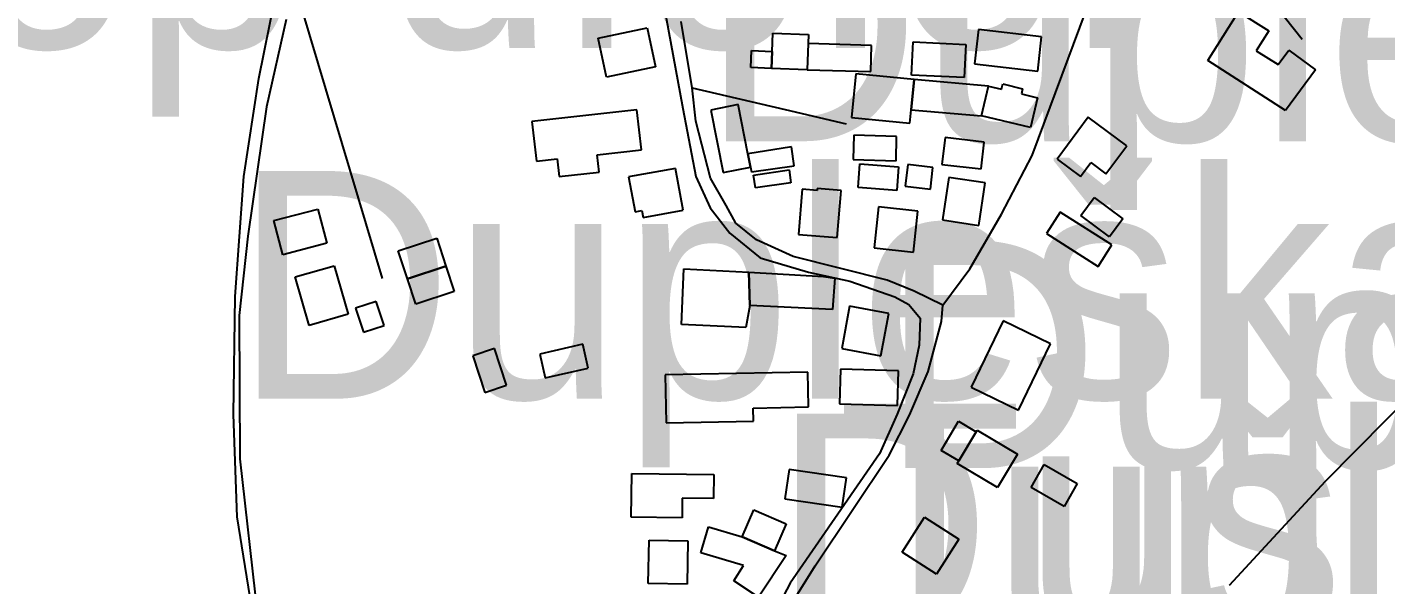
# Model space of a CAD drawing. Extents: x -8864 to 13231, y -7697 to 8949.
# Drawn here: x 1289.1 to 1659.8, y 4647.2 to 4799.2 of the extents above; entities that cross this region are included whole.
import ezdxf

# ---------------------------------------------------------------- set-up
doc = ezdxf.new("R2010")
doc.units = 0
for name, color, linetype in [('OSM_BUILDING_BARN', 9, 'CONTINUOUS'), ('OSM_BUILDING_FARM', 9, 'CONTINUOUS'), ('OSM_BUILDING_FARM_AUXILIARY', 9, 'CONTINUOUS'), ('OSM_BUILDING_GARAGE', 9, 'CONTINUOUS'), ('OSM_BUILDING_HOUSE', 9, 'CONTINUOUS'), ('OSM_BUILDING_YES', 9, 'CONTINUOUS'), ('OSM_HIGHWAY_FOOTWAY', 8, 'CONTINUOUS'), ('OSM_HIGHWAY_RESIDENTIAL', 8, 'CONTINUOUS'), ('OSM_HIGHWAY_SERVICE', 8, 'CONTINUOUS'), ('OSM_HIGHWAY_TERTIARY', 8, 'CONTINUOUS'), ('OSM_HIGHWAY_TRACK', 8, 'CONTINUOUS'), ('OSM_LABELS', 8, 'CONTINUOUS')]:
    doc.layers.add(name, color=color, linetype=linetype)

msp = doc.modelspace()

# ---------------------------------------------------------------- linework, layer by layer
at = {"layer": 'OSM_BUILDING_BARN'}
for p, q in [((1497.641818, 4766.537323), (1485.666319, 4764.669248)), ((1485.666319, 4764.669248), (1486.454987, 4761.010935)), ((1498.369231, 4761.411237), (1497.641818, 4766.537323)), ((1486.454987, 4761.010935), (1486.707667, 4759.743313)), ((1486.707667, 4759.743313), (1498.369231, 4761.411237)), ((1472.90981, 4655.92061), (1474.961877, 4662.970368)), ((1474.961877, 4662.970368), (1484.142583, 4660.290571)), ((1484.142583, 4660.290571), (1492.971068, 4656.476585)), ((1484.517774, 4652.41797), (1472.90981, 4655.92061)), ((1492.971068, 4656.476585), (1496.17168, 4655.220082)), ((1481.906748, 4648.325996), (1484.517774, 4652.41797)), ((1496.17168, 4655.220082), (1488.591282, 4643.86708)), ((1488.591282, 4643.86708), (1481.906748, 4648.325996))]:
    msp.add_line(p, q, dxfattribs=at)
at = {"layer": 'OSM_BUILDING_FARM'}
for p, q in [((1513.453459, 4723.115704), (1511.324822, 4711.618149)), ((1524.165558, 4721.147554), (1513.453459, 4723.115704)), ((1522.036921, 4709.638879), (1524.165558, 4721.147554)), ((1511.324822, 4711.618149), (1522.036921, 4709.638879))]:
    msp.add_line(p, q, dxfattribs=at)
at = {"layer": 'OSM_BUILDING_FARM_AUXILIARY'}
for p, q in [((1455.451921, 4776.667181), (1426.822515, 4773.498125)), ((1456.669379, 4765.714481), (1455.451921, 4776.667181)), ((1426.822515, 4773.498125), (1428.024659, 4762.634381)), ((1444.632624, 4764.380141), (1456.669379, 4765.714481)), ((1445.168612, 4759.654357), (1444.632624, 4764.380141)), ((1428.024659, 4762.634381), (1433.729101, 4763.268192)), ((1433.729101, 4763.268192), (1434.265089, 4758.442332)), ((1434.265089, 4758.442332), (1445.168612, 4759.654357))]:
    msp.add_line(p, q, dxfattribs=at)
at = {"layer": 'OSM_BUILDING_GARAGE'}
for p, q in [((1487.266626, 4758.875993), (1496.975662, 4760.25481)), ((1496.975662, 4760.25481), (1497.473365, 4756.785528)), ((1529.334012, 4761.733702), (1528.637228, 4755.829252)), ((1536.202313, 4760.921979), (1529.334012, 4761.733702)), ((1535.505529, 4755.017529), (1536.202313, 4760.921979)), ((1487.764329, 4755.406711), (1487.266626, 4758.875993)), ((1497.473365, 4756.785528), (1487.764329, 4755.406711)), ((1528.637228, 4755.829252), (1535.505529, 4755.017529)), ((1538.461119, 4683.819417), (1543.223753, 4691.758735)), ((1543.223753, 4691.758735), (1548.017015, 4688.889906)), ((1548.017015, 4688.889906), (1543.246724, 4680.950588)), ((1543.246724, 4680.950588), (1538.461119, 4683.819417))]:
    msp.add_line(p, q, dxfattribs=at)
at = {"layer": 'OSM_BUILDING_HOUSE'}
for p, q in [((1611.17935, 4790.110647), (1619.54076, 4803.387322)), ((1619.54076, 4803.387322), (1627.817943, 4798.17228)), ((1444.900618, 4796.18189), (1458.20843, 4799.028481)), ((1458.20843, 4799.028481), (1460.482549, 4788.398246)), ((1548.621916, 4798.516984), (1547.542283, 4789.165491)), ((1565.873066, 4796.515475), (1548.621916, 4798.516984)), ((1627.817943, 4798.17228), (1624.44122, 4792.723728)), ((1447.174738, 4785.551655), (1444.900618, 4796.18189)), ((1564.793434, 4787.175101), (1565.873066, 4796.515475)), ((1632.389153, 4776.46703), (1611.17935, 4790.110647)), ((1624.44122, 4792.723728), (1630.360057, 4788.998698)), ((1630.360057, 4788.998698), (1633.292676, 4792.934999)), ((1633.292676, 4792.934999), (1640.605081, 4787.508686)), ((1460.482549, 4788.398246), (1447.174738, 4785.551655)), ((1547.542283, 4789.165491), (1564.793434, 4787.175101)), ((1640.605081, 4787.508686), (1632.389153, 4776.46703)), ((1549.448869, 4775.043735), (1551.409053, 4783.105367)), ((1551.409053, 4783.105367), (1554.915944, 4782.249166)), ((1554.915944, 4782.249166), (1555.275822, 4783.716939)), ((1555.275822, 4783.716939), (1560.689299, 4782.404839)), ((1560.689299, 4782.404839), (1560.360049, 4781.026022)), ((1560.360049, 4781.026022), (1564.77812, 4779.958551)), ((1564.77812, 4779.958551), (1562.794965, 4771.796843)), ((1483.078264, 4778.057117), (1475.620377, 4776.589344)), ((1475.620377, 4776.589344), (1478.9971, 4759.543162)), ((1485.666319, 4764.669248), (1483.078264, 4778.057117)), ((1562.794965, 4771.796843), (1549.448869, 4775.043735)), ((1578.583634, 4774.632314), (1570.084399, 4763.223714)), ((1589.088995, 4766.82643), (1578.583634, 4774.632314)), ((1486.454987, 4761.010935), (1485.666319, 4764.669248)), ((1583.407525, 4759.198458), (1589.088995, 4766.82643)), ((1465.980253, 4760.699589), (1453.177801, 4758.342257)), ((1468.085919, 4749.27987), (1465.980253, 4760.699589)), ((1478.9971, 4759.543162), (1486.454987, 4761.010935)), ((1570.084399, 4763.223714), (1576.439683, 4758.48681)), ((1576.439683, 4758.48681), (1579.265105, 4762.278557)), ((1579.265105, 4762.278557), (1583.407525, 4759.198458)), ((1453.177801, 4758.342257), (1454.931247, 4748.823971)), ((1540.551471, 4758.219942), (1538.820996, 4746.622312)), ((1550.497873, 4756.74105), (1540.551471, 4758.219942)), ((1548.775055, 4745.143419), (1550.497873, 4756.74105)), ((1500.520839, 4754.99529), (1499.494805, 4742.697131)), ((1504.60966, 4754.650585), (1500.520839, 4754.99529)), ((1504.655602, 4755.20656), (1504.60966, 4754.650585)), ((1511.164025, 4754.661705), (1504.655602, 4755.20656)), ((1510.09205, 4741.807571), (1511.164025, 4754.661705)), ((1356.38606, 4746.511117), (1368.407501, 4749.602336)), ((1368.407501, 4749.602336), (1370.819446, 4740.261962)), ((1454.931247, 4748.823971), (1456.830175, 4749.168675)), ((1456.830175, 4749.168675), (1457.174739, 4747.267242)), ((1457.174739, 4747.267242), (1468.085919, 4749.27987)), ((1521.363107, 4750.191669), (1520.137992, 4739.005459)), ((1532.098178, 4749.024122), (1521.363107, 4750.191669)), ((1530.88072, 4737.837912), (1532.098178, 4749.024122)), ((1358.798005, 4737.170743), (1356.38606, 4746.511117)), ((1538.820996, 4746.622312), (1548.775055, 4745.143419)), ((1390.329402, 4738.215975), (1400.834763, 4741.663018)), ((1400.834763, 4741.663018), (1403.338592, 4734.057285)), ((1499.494805, 4742.697131), (1510.09205, 4741.807571)), ((1370.819446, 4740.261962), (1358.798005, 4737.170743)), ((1392.833231, 4730.610242), (1390.329402, 4738.215975)), ((1520.137992, 4739.005459), (1530.88072, 4737.837912)), ((1362.213013, 4731.132858), (1372.886828, 4734.16848)), ((1372.886828, 4734.16848), (1376.66937, 4720.914045)), ((1403.338592, 4734.057285), (1392.833231, 4730.610242)), ((1392.833231, 4730.610242), (1403.338592, 4734.057285)), ((1403.338592, 4734.057285), (1405.612712, 4727.163199)), ((1365.995556, 4717.867304), (1362.213013, 4731.132858)), ((1395.107351, 4723.705037), (1392.833231, 4730.610242)), ((1405.612712, 4727.163199), (1395.107351, 4723.705037)), ((1376.66937, 4720.914045), (1365.995556, 4717.867304)), ((1496.952691, 4678.593256), (1495.788832, 4670.59834)), ((1512.588221, 4676.335999), (1496.952691, 4678.593256)), ((1511.432019, 4668.341083), (1512.588221, 4676.335999)), ((1495.788832, 4670.59834), (1511.432019, 4668.341083))]:
    msp.add_line(p, q, dxfattribs=at)
at = {"layer": 'OSM_BUILDING_YES'}
for p, q in [((1492.35851, 4792.545816), (1492.557591, 4797.571827)), ((1492.557591, 4797.571827), (1502.266628, 4797.182645)), ((1502.266628, 4797.182645), (1502.144116, 4794.702998)), ((1502.144116, 4794.702998), (1501.929721, 4787.586523)), ((1502.144116, 4794.702998), (1501.929721, 4787.586523)), ((1519.448865, 4794.169262), (1502.144116, 4794.702998)), ((1519.226813, 4787.052787), (1519.448865, 4794.169262)), ((1530.390674, 4786.11875), (1530.827121, 4795.147778)), ((1530.827121, 4795.147778), (1545.206908, 4794.44725)), ((1545.206908, 4794.44725), (1544.770461, 4785.429341)), ((1486.562185, 4788.164736), (1486.745952, 4792.779326)), ((1486.745952, 4792.779326), (1492.35851, 4792.545816)), ((1492.174743, 4787.931227), (1492.35851, 4792.545816)), ((1492.35851, 4792.545816), (1492.174743, 4787.931227)), ((1492.174743, 4787.931227), (1486.562185, 4788.164736)), ((1501.929721, 4787.586523), (1492.174743, 4787.931227)), ((1501.929721, 4787.586523), (1519.226813, 4787.052787)), ((1515.153306, 4786.474573), (1513.974133, 4774.532238)), ((1531.1334, 4784.906725), (1515.153306, 4786.474573)), ((1544.770461, 4785.429341), (1530.390674, 4786.11875)), ((1531.1334, 4784.906725), (1530.314104, 4776.600464)), ((1530.314104, 4776.600464), (1531.1334, 4784.906725)), ((1551.409053, 4783.105367), (1531.1334, 4784.906725)), ((1549.448869, 4775.043735), (1551.409053, 4783.105367)), ((1513.974133, 4774.532238), (1529.954226, 4772.96439)), ((1529.954226, 4772.96439), (1530.314104, 4776.600464)), ((1530.314104, 4776.600464), (1549.448869, 4775.043735)), ((1514.617318, 4769.695259), (1514.441208, 4763.09028)), ((1526.317166, 4769.383913), (1514.617318, 4769.695259)), ((1526.141056, 4762.778934), (1526.317166, 4769.383913)), ((1539.525437, 4769.105926), (1538.675514, 4761.7893)), ((1550.191595, 4767.860543), (1539.525437, 4769.105926)), ((1549.341671, 4760.543916), (1550.191595, 4767.860543)), ((1514.441208, 4763.09028), (1526.141056, 4762.778934)), ((1515.781177, 4755.506786), (1516.27888, 4761.956092)), ((1516.27888, 4761.956092), (1526.853154, 4761.13325)), ((1526.853154, 4761.13325), (1526.355451, 4754.695063)), ((1538.675514, 4761.7893), (1549.341671, 4760.543916)), ((1526.355451, 4754.695063), (1515.781177, 4755.506786)), ((1576.531567, 4747.867695), (1580.183941, 4752.782511)), ((1580.183941, 4752.782511), (1588.047648, 4746.944777)), ((1570.949637, 4748.768374), (1567.220693, 4742.908401)), ((1585.038459, 4739.839421), (1570.949637, 4748.768374)), ((1584.395274, 4742.029961), (1576.531567, 4747.867695)), ((1588.047648, 4746.944777), (1584.395274, 4742.029961)), ((1567.220693, 4742.908401), (1576.983328, 4736.714844)), ((1581.324829, 4733.979448), (1585.038459, 4739.839421)), ((1576.983328, 4736.714844), (1581.324829, 4733.979448)), ((1467.588216, 4718.178649), (1468.292658, 4733.27892)), ((1468.292658, 4733.27892), (1485.949627, 4732.4116)), ((1485.949627, 4732.4116), (1486.294191, 4723.360333)), ((1485.949627, 4732.4116), (1506.317164, 4731.210695)), ((1486.294191, 4723.360333), (1485.949627, 4732.4116)), ((1506.317164, 4731.210695), (1509.479492, 4730.754796)), ((1509.479492, 4730.754796), (1508.790365, 4722.215025)), ((1384.341653, 4724.438924), (1378.660182, 4722.570849)), ((1386.508575, 4717.878423), (1384.341653, 4724.438924)), ((1486.294191, 4723.360333), (1485.199244, 4717.355807)), ((1508.790365, 4722.215025), (1486.294191, 4723.360333)), ((1378.660182, 4722.570849), (1380.819447, 4716.010348)), ((1555.383019, 4719.112687), (1546.638761, 4701.032392)), ((1568.277355, 4712.885771), (1555.383019, 4719.112687)), ((1380.819447, 4716.010348), (1386.508575, 4717.878423)), ((1485.199244, 4717.355807), (1467.588216, 4718.178649)), ((1416.592805, 4711.562551), (1410.658654, 4709.583282)), ((1419.908272, 4701.621725), (1416.592805, 4711.562551)), ((1440.696942, 4712.741217), (1428.98178, 4710.094778)), ((1442.159423, 4706.280792), (1440.696942, 4712.741217)), ((1559.533096, 4694.805476), (1568.277355, 4712.885771)), ((1410.658654, 4709.583282), (1413.974122, 4699.642455)), ((1428.98178, 4710.094778), (1430.444261, 4703.634353)), ((1430.444261, 4703.634353), (1442.159423, 4706.280792)), ((1502.113488, 4705.157724), (1463.139518, 4704.401598)), ((1463.139518, 4704.401598), (1463.392198, 4691.313955)), ((1502.297255, 4695.661677), (1502.113488, 4705.157724)), ((1510.995572, 4705.969446), (1510.712264, 4696.506758)), ((1526.807212, 4705.491308), (1510.995572, 4705.969446)), ((1526.523904, 4696.02862), (1526.807212, 4705.491308)), ((1413.974122, 4699.642455), (1419.908272, 4701.621725)), ((1546.638761, 4701.032392), (1559.533096, 4694.805476)), ((1487.174742, 4695.37257), (1502.297255, 4695.661677)), ((1487.243655, 4691.780974), (1487.174742, 4695.37257)), ((1510.712264, 4696.506758), (1526.523904, 4696.02862)), ((1463.392198, 4691.313955), (1487.243655, 4691.780974)), ((1548.017015, 4688.889906), (1548.292666, 4689.345805)), ((1548.292666, 4689.345805), (1559.249789, 4682.785304)), ((1543.246724, 4680.950588), (1548.017015, 4688.889906)), ((1559.249789, 4682.785304), (1553.798027, 4673.700679)), ((1542.840905, 4680.272299), (1543.246724, 4680.950588)), ((1553.798027, 4673.700679), (1542.840905, 4680.272299)), ((1562.986389, 4673.67844), (1566.554537, 4679.960953)), ((1566.554537, 4679.960953), (1575.58976, 4674.834867)), ((1453.889899, 4665.672405), (1454.06601, 4677.570262)), ((1454.06601, 4677.570262), (1476.432015, 4677.247797)), ((1476.432015, 4677.247797), (1476.332475, 4670.676177)), ((1575.58976, 4674.834867), (1572.013955, 4668.552354)), ((1467.833239, 4670.798491), (1467.75667, 4665.472254)), ((1476.332475, 4670.676177), (1467.833239, 4670.798491)), ((1572.013955, 4668.552354), (1562.986389, 4673.67844)), ((1484.142583, 4660.290571), (1487.320225, 4667.629436)), ((1487.320225, 4667.629436), (1496.14871, 4663.81545)), ((1467.75667, 4665.472254), (1453.889899, 4665.672405)), ((1496.14871, 4663.81545), (1492.971068, 4656.476585)), ((1527.794961, 4656.076283), (1533.874594, 4665.605688)), ((1533.874594, 4665.605688), (1543.246724, 4659.634521)), ((1492.971068, 4656.476585), (1484.142583, 4660.290571)), ((1543.246724, 4659.634521), (1537.159434, 4650.093996)), ((1458.552993, 4647.569871), (1458.775045, 4659.401011)), ((1458.775045, 4659.401011), (1469.341662, 4659.20086)), ((1469.341662, 4659.20086), (1469.11961, 4647.36972)), ((1537.159434, 4650.093996), (1527.794961, 4656.076283)), ((1469.11961, 4647.36972), (1458.552993, 4647.569871))]:
    msp.add_line(p, q, dxfattribs=at)
at = {"layer": 'OSM_HIGHWAY_FOOTWAY'}
for p, q in [((1359.747469, 4801.24126), (1354.402905, 4777.434426)), ((1463.315628, 4802.197536), (1467.963408, 4777.011885)), ((1354.402905, 4777.434426), (1349.272736, 4742.241232)), ((1467.963408, 4777.011885), (1471.539212, 4758.431213)), ((1471.539212, 4758.431213), (1475.45958, 4749.94704)), ((1475.45958, 4749.94704), (1480.842429, 4743.075193)), ((1349.272736, 4742.241232), (1346.906733, 4720.591579)), ((1480.842429, 4743.075193), (1489.066014, 4736.281183)), ((1489.066014, 4736.281183), (1502.266628, 4732.389361)), ((1502.266628, 4732.389361), (1513.560656, 4729.987551)), ((1513.560656, 4729.987551), (1525.788835, 4725.717665)), ((1525.788835, 4725.717665), (1529.624977, 4723.627201)), ((1529.624977, 4723.627201), (1532.687764, 4719.846573)), ((1346.906733, 4720.591579), (1347.113471, 4681.495443)), ((1532.687764, 4719.846573), (1532.450398, 4712.541067)), ((1532.450398, 4712.541067), (1530.827121, 4704.701824)), ((1530.827121, 4704.701824), (1526.447335, 4693.715766)), ((1526.447335, 4693.715766), (1521.600473, 4682.863141)), ((1521.600473, 4682.863141), (1497.289598, 4647.669946)), ((1347.113471, 4681.495443), (1351.945018, 4638.81883)), ((1497.289598, 4647.669946), (1481.19465, 4617.302612))]:
    msp.add_line(p, q, dxfattribs=at)
at = {"layer": 'OSM_HIGHWAY_RESIDENTIAL'}
for p, q in [((1563.292668, 4764.20223), (1589.624983, 4834.955561)), ((1470.536149, 4782.60499), (1467.565246, 4800.718643)), ((1471.531555, 4773.520364), (1470.536149, 4782.60499)), ((1475.551464, 4758.06427), (1471.531555, 4773.520364)), ((1554.961886, 4748.167921), (1563.292668, 4764.20223)), ((1479.808738, 4750.591971), (1475.551464, 4758.06427)), ((1482.419765, 4745.78835), (1479.808738, 4750.591971)), ((1488.03998, 4741.17376), (1482.419765, 4745.78835)), ((1546.271227, 4733.312279), (1554.961886, 4748.167921)), ((1498.078266, 4736.659246), (1488.03998, 4741.17376)), ((1523.698483, 4730.254418), (1498.078266, 4736.659246)), ((1531.118086, 4727.241036), (1523.698483, 4730.254418)), ((1538.920537, 4723.382572), (1546.271227, 4733.312279)), ((1538.920537, 4723.382572), (1531.118086, 4727.241036)), ((1538.522374, 4718.990372), (1538.920537, 4723.382572)), ((1534.877657, 4705.324516), (1538.522374, 4718.990372)), ((1529.831715, 4693.40442), (1534.877657, 4705.324516)), ((1524.249785, 4682.562914), (1529.831715, 4693.40442)), ((1504.066015, 4652.384611), (1524.249785, 4682.562914)), ((1495.658664, 4638.852189), (1504.066015, 4652.384611))]:
    msp.add_line(p, q, dxfattribs=at)
at = {"layer": 'OSM_HIGHWAY_SERVICE'}
for p, q in [((1363.905203, 4804.276881), (1385.96493, 4730.699198)), ((1627.90217, 4807.401459), (1636.937393, 4795.915023)), ((1470.536149, 4782.60499), (1495.888373, 4776.700539)), ((1495.888373, 4776.700539), (1512.526966, 4772.808717))]:
    msp.add_line(p, q, dxfattribs=at)
at = {"layer": 'OSM_HIGHWAY_TERTIARY'}
for p, q in [((1352.327867, 4785.162473), (1357.304896, 4810.092376)), ((1348.231389, 4758.509049), (1352.327867, 4785.162473)), ((1345.834757, 4725.728785), (1348.231389, 4758.509049)), ((1345.344711, 4693.571212), (1345.834757, 4725.728785)), ((1346.393716, 4665.705764), (1345.344711, 4693.571212)), ((1352.113472, 4629.856519), (1346.393716, 4665.705764))]:
    msp.add_line(p, q, dxfattribs=at)
at = {"layer": 'OSM_HIGHWAY_TRACK'}
for p, q in [((1677.810292, 4710.339407), (1643.200793, 4675.346364)), ((1643.200793, 4675.346364), (1617.01396, 4647.036135))]:
    msp.add_line(p, q, dxfattribs=at)

# ---------------------------------------------------------------- texts
at = {"layer": 'OSM_LABELS'}
for s, p in [('Gokop d.o.o.', (1119.356938, 4793.484302)), ('Dupleška cesta', (1472.943058, 4768.093296)), ('Dupleška cesta', (1345.411056, 4697.924846)), ('Dupleška cesta', (1521.874461, 4679.011386)), ('Dupleška cesta', (1492.293426, 4631.780191)), ('Tuš market Brigita', (1510.072482, 4634.541532))]:
    msp.add_text(s, height=62.042552, dxfattribs=at).set_placement(p)

doc.saveas('drawing.dxf')
